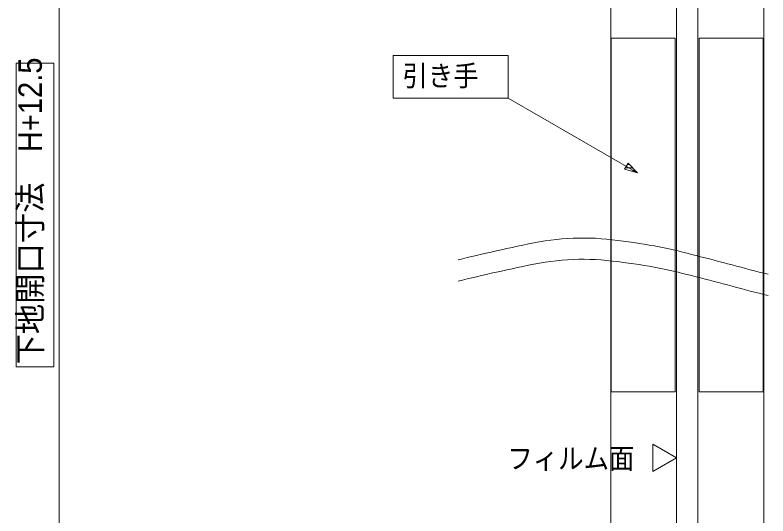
# Model space of a CAD drawing. Units: millimetres, scale not verified. Extents: x -4547 to 4547, y -2284 to 2284.
# Drawn here: x -2365 to -1479, y -1094 to -505 of the extents above; entities that cross this region are included whole.
import ezdxf
from ezdxf.enums import TextEntityAlignment as Align

# ---------------------------------------------------------------- set-up
doc = ezdxf.new("R2010")
doc.units = ezdxf.units.MM
doc.header["$LTSCALE"] = 20
doc.linetypes.add('CHAIN2', pattern=[12, 9, -1, 1, -1])
for name, color, linetype, lineweight in [('0-0_3一般', 7, 'Continuous', 9), ('0-3_2寸法-1', 7, 'Continuous', 9), ('0-4_2寸法-3', 7, 'Continuous', 9)]:
    doc.layers.add(name, color=color, linetype=linetype, lineweight=lineweight)
doc.styles.add('ＭＳ ゴシック', font='')
doc.styles.add('ＭＳ Ｐゴシック', font='')
doc.styles.get('ＭＳ ゴシック').set_extended_font_data('MS Gothic')
doc.styles.get('ＭＳ Ｐゴシック').set_extended_font_data('MS PGothic')

# ---------------------------------------------------------------- blocks, each defined once
blk = doc.blocks.new('グループ-86')
at = {"layer": '0-0_3一般'}
for p, q in [((-6455, -10653.8), (-6455, -18964.6)), ((-4955, -10653.8), (-6455, -10653.8)), ((-4955, -18964.6), (-4955, -10653.8)), ((-4385, -10653.8), (-4385, -18964.6)), ((-2885, -10653.8), (-4385, -10653.8)), ((-2885, -18964.6), (-2885, -10653.8)), ((-6455, -18964.6), (-4955, -18964.6)), ((-4385, -18964.6), (-2885, -18964.6))]:
    blk.add_line(p, q, dxfattribs=at)
blk = doc.blocks.new('グループ-91')
at = {"layer": '0-0_3一般'}
for points in [[(-6470, -32220), (-2870, -32220), (-2870, 1260), (-6470, 1260)], [(-4420, -3140), (-4920, -3140), (-4920, -28280), (-4420, -28280)]]:
    blk.add_lwpolyline(points, close=True, dxfattribs=at)
at = {"layer": '0-0_3一般', "linetype": 'CHAIN2'}
for points in [[(-10061.7, -15862.5), (-9955.4, -15836.4), (-9847.2, -15810.2), (-9737.3, -15783.9), (-9625.5, -15757.5), (-9511.8, -15731), (-9396.4, -15704.3), (-9279.1, -15677.6), (-9160, -15650.8), (-9039, -15623.9), (-8916.3, -15596.9), (-8791.7, -15569.8), (-8665.2, -15542.5), (-8537, -15515.2), (-8406.9, -15487.8), (-8275.3, -15460.9), (-8143.7, -15436.6), (-8012, -15415.3), (-7880.4, -15397), (-7748.8, -15381.6), (-7617.2, -15369.1), (-7485.7, -15359.6), (-7354.2, -15353), (-7222.7, -15349.3), (-7091.2, -15348.6), (-6959.7, -15350.8), (-6828.3, -15356), (-6696.9, -15364.1), (-6565.5, -15375.1), (-6434.2, -15389.1), (-6304.2, -15404.4), (-6176, -15420.7), (-6049.5, -15437.7), (-5924.9, -15455.5), (-5802, -15474.2), (-5681, -15493.7), (-5561.7, -15514), (-5444.3, -15535.2), (-5328.6, -15557.2), (-5214.8, -15580)], [(-5214.8, -15580), (-5102.7, -15603.6), (-4992.5, -15628), (-4884, -15653.3), (-4777.3, -15679.4), (-4671.8, -15706.1), (-4566.3, -15732.9), (-4460.6, -15759.9), (-4355, -15787), (-4249.3, -15814.2), (-4143.5, -15841.6), (-4037.7, -15869.2), (-3931.8, -15896.8), (-3825.9, -15924.6), (-3719.9, -15952.6), (-3613.8, -15980.7), (-3507.8, -16008.9), (-3401.6, -16037.3), (-3295.4, -16065.8), (-3189.2, -16094.3), (-3083, -16121.8), (-2976.9, -16147.8), (-2870.9, -16172.6), (-2765.1, -16196)], [(-10061.7, -16362.5), (-9955.4, -16336.4), (-9847.2, -16310.2), (-9737.3, -16283.9), (-9625.5, -16257.5), (-9511.8, -16231), (-9396.4, -16204.3), (-9279.1, -16177.6), (-9160, -16150.8), (-9039, -16123.9), (-8916.3, -16096.9), (-8791.7, -16069.8), (-8665.2, -16042.5), (-8537, -16015.2), (-8406.9, -15987.8), (-8275.3, -15960.9), (-8143.7, -15936.6), (-8012, -15915.3), (-7880.4, -15897), (-7748.8, -15881.6), (-7617.2, -15869.1), (-7485.7, -15859.6), (-7354.2, -15853), (-7222.7, -15849.3), (-7091.2, -15848.6), (-6959.7, -15850.8), (-6828.3, -15856), (-6696.9, -15864.1), (-6565.5, -15875.1), (-6434.2, -15889.1), (-6304.2, -15904.4), (-6176, -15920.7), (-6049.5, -15937.7), (-5924.9, -15955.5), (-5802, -15974.2), (-5681, -15993.7), (-5561.7, -16014), (-5444.3, -16035.2), (-5328.6, -16057.2), (-5214.8, -16080)], [(-5214.8, -16080), (-5102.7, -16103.6), (-4992.5, -16128), (-4884, -16153.3), (-4777.3, -16179.4), (-4671.8, -16206.1), (-4566.3, -16232.9), (-4460.6, -16259.9), (-4355, -16287), (-4249.3, -16314.2), (-4143.5, -16341.6), (-4037.7, -16369.2), (-3931.8, -16396.8), (-3825.9, -16424.6), (-3719.9, -16452.6), (-3613.8, -16480.7), (-3507.8, -16508.9), (-3401.6, -16537.3), (-3295.4, -16565.8), (-3189.2, -16594.3), (-3083, -16621.8), (-2976.9, -16647.8), (-2870.9, -16672.6), (-2765.1, -16696)]]:
    blk.add_lwpolyline(points, dxfattribs=at)
at = {"layer": '0-0_3一般'}
blk.add_blockref('グループ-86', (0, 0), dxfattribs=at)
blk = doc.blocks.new('グループ-97')
at = {"layer": '0-0_3一般'}
blk.add_blockref('グループ-91', (0, 0), dxfattribs=at)

msp = doc.modelspace()

# ---------------------------------------------------------------- linework, layer by layer
at = {"layer": '0-3_2寸法-1'}
msp.add_line((-2313.13, 204.24), (-2313.13, -1684.74), dxfattribs=at)
msp.add_lwpolyline([(-2319.13, -918.65), (-2319.13, -561.85), (-2363.56, -561.85), (-2363.56, -918.65)], close=True, dxfattribs=at)
at = {"layer": '0-4_2寸法-3'}
for p, q in [((-1632.63, -690.89), (-1784.71, -603.09)), ((-1642.28, -680.89), (-1644.39, -680.89)), ((-1642.28, -680.89), (-1644.39, -680.89)), ((-1638.42, -684.89), (-1646.79, -684.89)), ((-1634.56, -688.89), (-1639.6, -688.89))]:
    msp.add_line(p, q, dxfattribs=at)
for points in [[(-1784.71, -603.09), (-1920.04, -603.09), (-1920.04, -553.09), (-1784.71, -553.09)], [(-1643.58, -679.55), (-1632.63, -690.89), (-1647.78, -686.55)], [(-1643.58, -679.55), (-1632.63, -690.89), (-1647.78, -686.55)], [(-1586.63, -1025.8), (-1614.54, -1041.92), (-1614.54, -1009.68)]]:
    msp.add_lwpolyline(points, close=True, dxfattribs=at)

# ---------------------------------------------------------------- block references
at = {"layer": '0-0_3一般', "xscale": 0.05, "yscale": 0.05}
msp.add_blockref('グループ-97', (-1340.62, 0), dxfattribs=at)

# ---------------------------------------------------------------- texts
at = {"layer": '0-3_2寸法-1', "style": 'ＭＳ Ｐゴシック', "width": 0.95}
msp.add_text('下地開口寸法\u3000H+12.5', height=27.51, rotation=90, dxfattribs=at).set_placement((-2325.09, -916.04), align=Align.BOTTOM_LEFT)
at = {"layer": '0-4_2寸法-3', "style": 'ＭＳ ゴシック', "width": 0.9}
for s, p in [('引き手', (-1909.08, -596.25)), ('フィルム面', (-1785.64, -1045.94))]:
    msp.add_text(s, height=24.34, dxfattribs=at).set_placement(p, align=Align.BOTTOM_LEFT)

doc.saveas('drawing.dxf')
